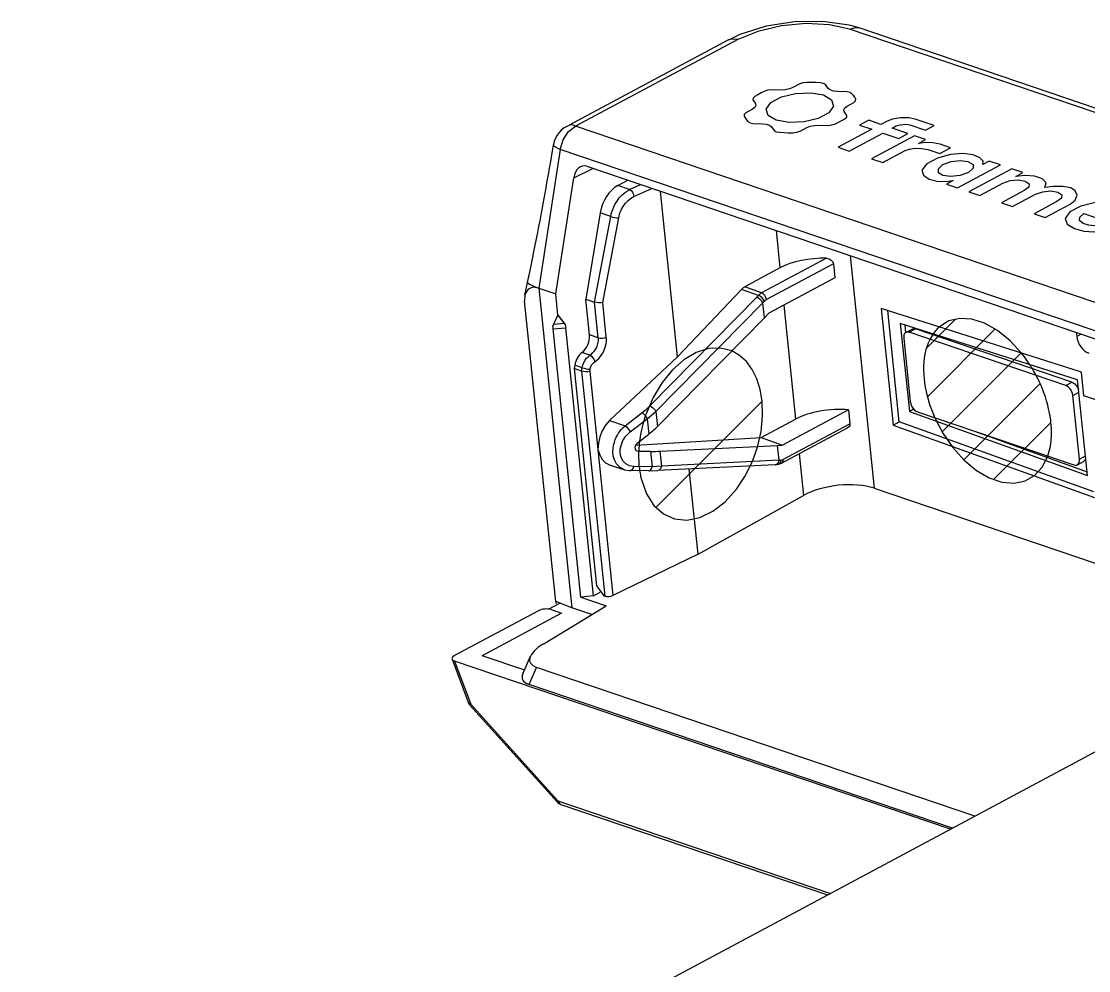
# Model space of a CAD drawing. Header units: millimetres. Extents: x 0 to 594, y 0 to 420.
# Drawn here: x 406.15 to 424.19, y 304.21 to 320.25 of the extents above; entities that cross this region are included whole.
import ezdxf

# ---------------------------------------------------------------- set-up
doc = ezdxf.new("R2010")
doc.units = ezdxf.units.MM
doc.header["$LTSCALE"] = 32.67
doc.layers.add('ASSEM_MEM', color=7, linetype='CONTINUOUS')

msp = doc.modelspace()

# ---------------------------------------------------------------- linework, layer by layer
at = {"layer": 'ASSEM_MEM', "color": 7, "linetype": 'CONTINUOUS'}
for p, q in [((431.761, 316.183), (420.147, 320.123)), ((431.917, 316.206), (420.313, 320.143)), ((418.101, 319.94), (415.41, 318.501)), ((418.26, 319.946), (415.519, 318.481)), ((418.989, 319.093), (418.831, 319.097)), ((419.307, 319.196), (419.194, 319.136)), ((419.791, 319.12), (419.746, 319.185)), ((418.518, 318.955), (418.516, 318.929)), ((418.516, 318.929), (418.56, 318.864)), ((420.102, 319.064), (419.944, 319.068)), ((418.508, 318.769), (418.395, 318.709)), ((420.105, 318.665), (420.06, 318.729)), ((420.112, 318.824), (420.225, 318.885)), ((420.474, 318.583), (420.32, 318.5)), ((420.68, 318.513), (420.474, 318.583)), ((420.786, 318.57), (420.68, 318.513)), ((421.582, 318.495), (421.259, 318.604)), ((415.307, 318.254), (415.398, 318.391)), ((415.398, 318.391), (415.519, 318.481)), ((428.125, 314.204), (415.519, 318.481)), ((418.519, 318.529), (418.677, 318.525)), ((418.83, 318.473), (418.875, 318.409)), ((419.314, 318.397), (419.427, 318.458)), ((419.632, 318.501), (419.79, 318.496)), ((420.525, 318.43), (419.955, 318.126)), ((420.144, 318.061), (420.714, 318.366)), ((420.32, 318.5), (420.525, 318.43)), ((420.714, 318.366), (420.982, 318.275)), ((420.869, 318.449), (420.939, 318.486)), ((421.137, 318.358), (420.869, 318.449)), ((421.171, 318.507), (421.436, 318.417)), ((421.436, 318.417), (421.582, 318.495)), ((415.257, 318.091), (415.307, 318.254)), ((421.248, 318.32), (420.523, 317.933)), ((420.982, 318.275), (421.137, 318.358)), ((421.436, 318.257), (421.248, 318.32)), ((421.314, 318.192), (421.436, 318.257)), ((415.257, 318.091), (414.895, 315.746)), ((415.091, 317.854), (415.126, 318.068)), ((427.699, 313.871), (415.257, 318.091)), ((419.955, 318.126), (420.144, 318.061)), ((420.711, 317.869), (421.092, 318.073)), ((421.475, 318.088), (421.675, 318.02)), ((421.675, 318.02), (421.857, 318.118)), ((421.857, 318.118), (421.683, 318.177)), ((420.523, 317.933), (420.711, 317.869)), ((421.976, 317.44), (422.701, 317.828)), ((422.512, 317.892), (422.403, 317.833)), ((422.701, 317.828), (422.512, 317.892)), ((415.488, 317.609), (415.809, 317.77)), ((415.707, 317.805), (427.681, 313.743)), ((422.894, 317.762), (422.168, 317.375)), ((423.081, 317.698), (422.894, 317.762)), ((422.96, 317.633), (423.081, 317.698)), ((415.181, 315.649), (415.488, 317.609)), ((416.23, 317.479), (416.402, 317.569)), ((416.431, 317.411), (416.23, 317.479)), ((416.431, 317.411), (416.616, 317.496)), ((421.902, 317.565), (421.788, 317.504)), ((421.788, 317.504), (421.976, 317.44)), ((422.356, 317.311), (422.743, 317.518)), ((416.505, 317.294), (416.805, 317.432)), ((417.242, 314.584), (416.952, 317.382)), ((422.168, 317.375), (422.356, 317.311)), ((423.105, 317.395), (422.718, 317.188)), ((422.908, 317.124), (423.295, 317.331)), ((422.718, 317.188), (422.908, 317.124)), ((423.657, 317.208), (423.27, 317.001)), ((423.459, 316.937), (423.882, 317.163)), ((415.934, 317.018), (415.69, 315.559)), ((415.84, 315.508), (416.114, 316.957)), ((416.114, 316.957), (415.934, 317.018)), ((415.976, 315.501), (416.247, 316.932)), ((423.27, 317.001), (423.459, 316.937)), ((424.112, 317.006), (424.707, 316.804)), ((418.908, 316.719), (418.973, 316.087)), ((419.762, 316.25), (418.664, 315.664)), ((420.16, 316.294), (420.567, 312.364)), ((418.973, 316.087), (418.377, 315.768)), ((419.877, 316.156), (418.744, 315.551)), ((419.877, 316.156), (419.902, 315.922)), ((414.66, 315.624), (414.706, 315.842)), ((414.706, 315.842), (414.738, 315.993)), ((419.902, 315.922), (418.784, 315.324)), ((414.834, 315.769), (414.895, 315.746)), ((414.895, 315.747), (415.454, 310.344)), ((414.895, 315.746), (415.181, 315.649)), ((418.321, 315.725), (417.242, 314.584)), ((418.611, 315.622), (418.321, 315.725)), ((418.664, 315.664), (418.377, 315.768)), ((414.66, 315.623), (414.656, 315.533)), ((415.182, 310.449), (414.656, 315.533)), ((415.218, 315.291), (415.181, 315.649)), ((415.752, 314.958), (415.69, 315.559)), ((415.69, 315.559), (415.84, 315.508)), ((415.902, 314.907), (415.84, 315.508)), ((416.037, 314.916), (415.976, 315.501)), ((416.773, 313.756), (418.583, 315.592)), ((416.874, 313.661), (418.684, 315.497)), ((418.611, 315.622), (418.583, 315.592)), ((418.714, 315.527), (418.684, 315.496)), ((418.71, 315.246), (418.684, 315.496)), ((415.149, 315.138), (415.218, 315.291)), ((415.218, 315.291), (415.323, 315.154)), ((418.784, 315.324), (418.71, 315.246)), ((419.038, 315.46), (419.238, 313.531)), ((420.683, 315.404), (420.887, 313.431)), ((424.071, 314.326), (420.683, 315.404)), ((420.991, 313.487), (420.796, 315.368)), ((415.149, 315.138), (415.323, 315.154)), ((416.901, 313.407), (418.71, 315.246)), ((421.009, 315.15), (421.163, 313.662)), ((424.005, 314.197), (421.009, 315.15)), ((421.084, 315.126), (421.098, 314.994)), ((421.45, 314.732), (421.94, 315.222)), ((415.138, 315.057), (415.351, 315.077)), ((415.608, 310.522), (415.138, 315.057)), ((415.821, 310.544), (415.351, 315.077)), ((415.902, 314.907), (415.752, 314.958)), ((421.103, 314.997), (421.207, 315.053)), ((421.16, 315), (421.264, 315.055)), ((423.806, 314.102), (421.16, 315)), ((423.91, 314.158), (421.264, 315.055)), ((421.466, 313.908), (422.613, 315.055)), ((421.564, 314.974), (421.556, 314.962)), ((423.985, 314.997), (423.992, 314.93)), ((424.068, 314.968), (423.992, 314.93)), ((421.067, 314.901), (421.178, 313.825)), ((415.759, 314.612), (415.626, 314.658)), ((416.092, 313.51), (417.242, 314.584)), ((421.714, 313.316), (423.053, 314.654)), ((415.504, 314.443), (415.494, 314.387)), ((415.63, 314.4), (415.504, 314.443)), ((415.62, 314.344), (415.63, 314.4)), ((415.494, 314.387), (415.874, 310.716)), ((415.62, 314.344), (415.494, 314.387)), ((415.62, 314.344), (416.014, 310.538)), ((415.756, 314.337), (415.764, 314.376)), ((415.756, 314.337), (416.149, 310.549)), ((424.113, 313.924), (424.071, 314.326)), ((422.082, 312.844), (423.373, 314.134)), ((423.382, 314.113), (423.373, 314.132)), ((423.806, 314.102), (423.91, 314.158)), ((424.172, 312.578), (424.005, 314.197)), ((423.927, 313.931), (424.027, 313.985)), ((424.038, 312.855), (423.927, 313.931)), ((424.828, 313.682), (424.113, 313.924)), ((416.874, 312.039), (418.672, 313.836)), ((420.133, 313.689), (419.015, 313.092)), ((420.133, 313.689), (420.157, 313.454)), ((421.232, 313.699), (421.163, 313.662)), ((421.231, 313.705), (421.232, 313.699)), ((421.232, 313.699), (421.239, 313.697)), ((416.092, 313.51), (416.354, 313.417)), ((416.354, 313.417), (416.643, 313.641)), ((416.44, 313.314), (416.729, 313.538)), ((416.671, 313.502), (416.663, 313.473)), ((416.729, 313.538), (416.756, 313.278)), ((416.874, 313.661), (416.901, 313.407)), ((418.658, 313.221), (419.238, 313.531)), ((420.887, 313.431), (420.991, 313.487)), ((424.281, 312.301), (420.991, 313.487)), ((421.163, 313.662), (424.172, 312.578)), ((421.299, 313.655), (423.945, 312.757)), ((418.999, 312.785), (420.118, 313.382)), ((419.024, 312.848), (420.157, 313.454)), ((420.887, 313.431), (424.291, 312.205)), ((422.265, 313.327), (424.166, 312.642)), ((422.587, 312.509), (423.556, 313.477)), ((416.535, 313.093), (418.658, 313.221)), ((416.56, 313.125), (416.756, 313.278)), ((418.658, 313.221), (419.015, 313.092)), ((416.557, 312.994), (416.574, 312.99)), ((416.574, 312.99), (416.786, 312.987)), ((416.786, 312.987), (416.813, 312.727)), ((416.944, 312.989), (418.934, 313.087)), ((416.944, 312.989), (416.97, 312.736)), ((418.934, 313.087), (419.015, 313.092)), ((418.96, 312.837), (418.934, 313.087)), ((418.96, 312.836), (416.97, 312.736)), ((418.935, 312.765), (418.926, 312.763)), ((418.961, 312.778), (418.935, 312.765)), ((418.949, 312.801), (418.959, 312.836)), ((418.96, 312.837), (418.992, 312.839)), ((418.981, 312.804), (418.961, 312.778)), ((418.992, 312.839), (418.981, 312.804)), ((419.298, 312.944), (419.371, 312.242)), ((424.002, 312.759), (424.106, 312.815)), ((424.038, 312.855), (424.138, 312.909)), ((416.092, 312.756), (416.347, 312.676)), ((416.758, 312.658), (416.445, 312.661)), ((416.813, 312.727), (416.5, 312.729)), ((416.758, 312.658), (416.904, 312.661)), ((418.895, 312.761), (416.904, 312.661)), ((417.588, 311.246), (417.438, 312.688)), ((418.895, 312.761), (418.926, 312.763)), ((418.895, 312.761), (418.895, 312.761)), ((417.588, 311.246), (419.371, 312.242)), ((420.567, 312.364), (427.954, 309.858)), ((417.588, 311.246), (416.149, 310.549)), ((415.821, 310.544), (415.934, 310.606)), ((415.874, 310.716), (415.995, 310.545)), ((415.06, 310.321), (415.25, 310.423)), ((415.193, 310.408), (415.182, 310.449)), ((415.454, 310.344), (415.182, 310.449)), ((415.821, 310.544), (415.608, 310.522)), ((415.608, 310.522), (416.033, 310.378)), ((415.995, 310.545), (416.014, 310.538)), ((428.736, 310.276), (406.146, 298.202)), ((414.891, 310.293), (413.47, 309.534)), ((415.282, 310.251), (413.937, 309.532)), ((414.967, 309.727), (416.033, 310.378)), ((415.103, 310.312), (415.282, 310.251)), ((415.791, 310.23), (415.454, 310.344)), ((414.662, 309.286), (413.937, 309.532)), ((414.625, 309.228), (414.754, 309.522)), ((413.429, 309.474), (413.703, 308.745)), ((413.472, 309.442), (413.744, 308.715)), ((421.855, 306.598), (413.472, 309.442)), ((414.731, 309.045), (414.858, 309.334)), ((422.27, 306.82), (414.858, 309.334)), ((421.89, 306.617), (414.731, 309.045)), ((413.732, 308.697), (415.207, 307.06)), ((413.744, 308.715), (415.219, 307.079)), ((415.219, 307.079), (415.245, 307.034)), ((415.219, 307.079), (419.828, 305.515)), ((415.245, 307.034), (415.27, 307.019)), ((415.27, 307.019), (419.78, 305.489))]:
    msp.add_line(p, q, dxfattribs=at)
at = {"layer": 'ASSEM_MEM', "color": 40, "linetype": 'CONTINUOUS'}
for p, q in [((415.218, 315.291), (415.345, 315.122)), ((415.149, 315.138), (415.134, 315.103))]:
    msp.add_line(p, q, dxfattribs=at)
at = {"layer": 'ASSEM_MEM', "color": 7, "linetype": 'CONTINUOUS'}
for points in [[(420.314, 320.143), (420.146, 320.191), (419.701, 320.255), (419.222, 320.247), (418.742, 320.172), (418.296, 320.031), (418.101, 319.939)], [(420.147, 320.123), (419.811, 320.198), (419.415, 320.217), (418.997, 320.179), (418.599, 320.086), (418.26, 319.946)], [(420.147, 320.123), (420.256, 320.153), (420.313, 320.143)], [(418.26, 319.946), (418.149, 319.956), (418.101, 319.94)], [(418.831, 319.097), (418.77, 319.09), (418.709, 319.07), (418.654, 319.044), (418.599, 319.014), (418.549, 318.985), (418.518, 318.955)], [(419.194, 319.136), (419.135, 319.113), (419.06, 319.097), (418.989, 319.093)], [(419.746, 319.185), (419.712, 319.204), (419.653, 319.215), (419.582, 319.219), (419.506, 319.221), (419.43, 319.221), (419.361, 319.213), (419.307, 319.196)], [(419.944, 319.068), (419.879, 319.076), (419.823, 319.095), (419.791, 319.12)], [(418.821, 318.885), (419, 318.98), (419.239, 319.038), (419.493, 319.048), (419.708, 319.01)], [(419.708, 319.01), (419.846, 318.929), (419.88, 318.821), (419.8, 318.709), (419.621, 318.613), (419.382, 318.555), (419.128, 318.545), (418.912, 318.584)], [(420.225, 318.885), (420.252, 318.911), (420.254, 318.941), (420.238, 318.971), (420.216, 319.003), (420.191, 319.032), (420.153, 319.055), (420.102, 319.064)], [(418.56, 318.864), (418.567, 318.833), (418.548, 318.799), (418.508, 318.769)], [(418.912, 318.584), (418.775, 318.665), (418.741, 318.773), (418.821, 318.885)], [(420.06, 318.729), (420.054, 318.76), (420.073, 318.795), (420.112, 318.824)], [(418.395, 318.709), (418.369, 318.683), (418.367, 318.653), (418.383, 318.622), (418.405, 318.591), (418.43, 318.561), (418.468, 318.539), (418.519, 318.529)], [(419.79, 318.496), (419.85, 318.503), (419.911, 318.523), (419.965, 318.549), (420.02, 318.579), (420.071, 318.608), (420.102, 318.638), (420.105, 318.665)], [(421.259, 318.604), (421.151, 318.624), (421.01, 318.623), (420.879, 318.603), (420.786, 318.57)], [(415.519, 318.481), (415.441, 318.511), (415.432, 318.509)], [(418.677, 318.525), (418.742, 318.517), (418.798, 318.498), (418.83, 318.473)], [(418.875, 318.409), (418.909, 318.39), (418.968, 318.379), (419.038, 318.375), (419.115, 318.373), (419.19, 318.373), (419.26, 318.381), (419.314, 318.397)], [(419.427, 318.458), (419.486, 318.481), (419.56, 318.496), (419.632, 318.501)], [(420.939, 318.486), (421.008, 318.508), (421.1, 318.516), (421.171, 318.507)], [(421.683, 318.177), (421.558, 318.203), (421.427, 318.208), (421.314, 318.192)], [(415.126, 318.068), (415.137, 318.131), (415.143, 318.168)], [(415.143, 318.168), (415.156, 318.143), (415.257, 318.091)], [(421.092, 318.073), (421.162, 318.097), (421.261, 318.109), (421.375, 318.107), (421.475, 318.088)], [(422.403, 317.833), (422.407, 317.892), (422.354, 317.949), (422.241, 317.996), (422.065, 318.019), (421.855, 318.006), (421.637, 317.945), (421.455, 317.845), (421.374, 317.742)], [(414.738, 315.993), (414.764, 316.12), (414.789, 316.241), (414.813, 316.358), (414.835, 316.47), (414.857, 316.579), (414.878, 316.684), (414.898, 316.786), (414.917, 316.885), (414.935, 316.982), (414.953, 317.076), (414.97, 317.169), (414.987, 317.26), (415.003, 317.349), (415.019, 317.438), (415.034, 317.525), (415.049, 317.611), (415.064, 317.695), (415.078, 317.776), (415.091, 317.854)], [(421.73, 317.65), (421.657, 317.697), (421.652, 317.763), (421.73, 317.833), (421.869, 317.886), (422.019, 317.904), (422.153, 317.886)], [(422.153, 317.886), (422.238, 317.837), (422.242, 317.772), (422.161, 317.702), (422.018, 317.648), (421.86, 317.631), (421.73, 317.65)], [(421.374, 317.742), (421.399, 317.654), (421.497, 317.589), (421.63, 317.555), (421.772, 317.548), (421.902, 317.565)], [(423.453, 317.445), (423.473, 317.524), (423.411, 317.594), (423.278, 317.64), (423.113, 317.652), (422.96, 317.633)], [(422.743, 317.518), (422.868, 317.563), (423, 317.577), (423.122, 317.556), (423.189, 317.51), (423.183, 317.454), (423.105, 317.395)], [(423.89, 317.438), (423.76, 317.463), (423.599, 317.466), (423.453, 317.445)], [(416.114, 316.957), (416.122, 316.996), (416.133, 317.036), (416.147, 317.077), (416.165, 317.121), (416.189, 317.168), (416.219, 317.217), (416.257, 317.269), (416.304, 317.321), (416.362, 317.37), (416.431, 317.411)], [(416.247, 316.932), (416.254, 316.963), (416.263, 316.995), (416.274, 317.028), (416.289, 317.063), (416.308, 317.1), (416.333, 317.14), (416.364, 317.181), (416.402, 317.223), (416.449, 317.261), (416.505, 317.294)], [(416.431, 317.411), (416.457, 317.393), (416.48, 317.365), (416.497, 317.33), (416.505, 317.294)], [(423.295, 317.331), (423.42, 317.376), (423.552, 317.389), (423.673, 317.369), (423.741, 317.323), (423.734, 317.267), (423.657, 317.208)], [(423.882, 317.163), (423.965, 317.23), (423.997, 317.316), (423.967, 317.39), (423.89, 317.438)], [(424.726, 317.157), (424.51, 317.197), (424.285, 317.19), (424.059, 317.133), (423.874, 317.034), (423.795, 316.925), (423.83, 316.827), (423.954, 316.753), (424.113, 316.71)], [(416.114, 316.957), (416.144, 316.947), (416.18, 316.939), (416.216, 316.934), (416.247, 316.932)], [(424.391, 316.806), (424.291, 316.798), (424.189, 316.809), (424.098, 316.84), (424.041, 316.888), (424.046, 316.945), (424.112, 317.006)], [(424.113, 316.71), (424.281, 316.696), (424.445, 316.708), (424.577, 316.743)], [(419.762, 316.25), (419.806, 316.242), (419.842, 316.22), (419.867, 316.189), (419.877, 316.156)], [(414.706, 315.842), (414.708, 315.834), (414.724, 315.821), (414.752, 315.805), (414.789, 315.788), (414.834, 315.769)], [(414.716, 315.727), (414.667, 315.65), (414.66, 315.623)], [(414.895, 315.747), (414.796, 315.759), (414.716, 315.727)], [(418.321, 315.725), (418.339, 315.742), (418.358, 315.756), (418.377, 315.768)], [(418.664, 315.664), (418.646, 315.653), (418.628, 315.639), (418.611, 315.622)], [(418.744, 315.551), (418.735, 315.586), (418.717, 315.62), (418.692, 315.648), (418.664, 315.664)], [(415.976, 315.501), (415.944, 315.496), (415.907, 315.496), (415.871, 315.5), (415.84, 315.508)], [(418.684, 315.496), (418.667, 315.526), (418.641, 315.554), (418.612, 315.577), (418.583, 315.592)], [(418.714, 315.527), (418.696, 315.556), (418.67, 315.584), (418.64, 315.607), (418.611, 315.622)], [(418.744, 315.551), (418.733, 315.544), (418.723, 315.536), (418.714, 315.527)], [(415.134, 315.103), (415.143, 315.119), (415.149, 315.138)], [(415.323, 315.154), (415.342, 315.119), (415.351, 315.077)], [(423.057, 314.649), (422.865, 314.857), (422.654, 315.028), (422.435, 315.151), (422.219, 315.22), (422.017, 315.233), (421.83, 315.19), (421.669, 315.09)], [(415.138, 315.057), (415.137, 315.079), (415.134, 315.103)], [(421.103, 314.997), (421.096, 314.993), (421.082, 314.977), (421.071, 314.956), (421.066, 314.93), (421.067, 314.901)], [(421.16, 315), (421.137, 315.004), (421.115, 315.002), (421.103, 314.997)], [(421.207, 315.053), (421.219, 315.058), (421.241, 315.06), (421.264, 315.055)], [(421.556, 314.962), (421.539, 314.935), (421.523, 314.908), (421.508, 314.879), (421.494, 314.849), (421.479, 314.815), (421.467, 314.782)], [(421.669, 315.09), (421.652, 315.075), (421.633, 315.056), (421.614, 315.037), (421.597, 315.016), (421.582, 314.998), (421.564, 314.974)], [(415.759, 314.612), (415.785, 314.631), (415.811, 314.655), (415.835, 314.683), (415.855, 314.711), (415.87, 314.739), (415.881, 314.764), (415.889, 314.787), (415.895, 314.81), (415.9, 314.832), (415.903, 314.855), (415.904, 314.879), (415.902, 314.907)], [(415.844, 314.502), (415.879, 314.528), (415.914, 314.562), (415.947, 314.602), (415.973, 314.642), (415.993, 314.68), (416.008, 314.716), (416.02, 314.749), (416.028, 314.78), (416.034, 314.811), (416.038, 314.843), (416.039, 314.878), (416.037, 314.916)], [(415.902, 314.907), (415.933, 314.9), (415.969, 314.9), (416.005, 314.906), (416.037, 314.916)], [(421.467, 314.782), (421.459, 314.76), (421.451, 314.734), (421.443, 314.708), (421.436, 314.681), (421.431, 314.658), (421.425, 314.627)], [(415.63, 314.4), (415.642, 314.446), (415.66, 314.491), (415.68, 314.528), (415.702, 314.559), (415.728, 314.587), (415.759, 314.612)], [(415.759, 314.612), (415.786, 314.595), (415.811, 314.568), (415.831, 314.536), (415.844, 314.502)], [(418.157, 314.685), (417.968, 314.733), (417.765, 314.723), (417.556, 314.657), (417.348, 314.534), (417.154, 314.363), (416.979, 314.149), (416.827, 313.897), (416.709, 313.622)], [(418.672, 313.836), (418.639, 314.031), (418.582, 314.213), (418.505, 314.37), (418.406, 314.504), (418.292, 314.608), (418.157, 314.685)], [(421.425, 314.627), (421.414, 314.566), (421.407, 314.498), (421.403, 314.429), (421.402, 314.357), (421.404, 314.284), (421.411, 314.205)], [(423.198, 314.454), (423.178, 314.484), (423.155, 314.519), (423.131, 314.552), (423.106, 314.586), (423.085, 314.614), (423.057, 314.649)], [(415.63, 314.4), (415.661, 314.39), (415.697, 314.382), (415.732, 314.377), (415.764, 314.376)], [(415.764, 314.376), (415.771, 314.403), (415.782, 314.43), (415.795, 314.452), (415.809, 314.47), (415.824, 314.487), (415.844, 314.502)], [(423.242, 314.384), (423.236, 314.393), (423.228, 314.407), (423.223, 314.416), (423.214, 314.429), (423.206, 314.442), (423.198, 314.454)], [(415.756, 314.337), (415.724, 314.332), (415.687, 314.332), (415.651, 314.336), (415.62, 314.344)], [(423.35, 314.183), (423.334, 314.216), (423.317, 314.248), (423.3, 314.281), (423.28, 314.318), (423.262, 314.349), (423.242, 314.384)], [(421.411, 314.205), (421.425, 314.101), (421.445, 313.995), (421.472, 313.884), (421.505, 313.777), (421.545, 313.665), (421.59, 313.556)], [(423.373, 314.132), (423.367, 314.147), (423.363, 314.156), (423.356, 314.17), (423.35, 314.183)], [(423.517, 313.707), (423.502, 313.77), (423.483, 313.838), (423.462, 313.906), (423.438, 313.974), (423.412, 314.042), (423.382, 314.113)], [(423.927, 313.931), (423.921, 313.962), (423.91, 313.993), (423.895, 314.023), (423.876, 314.05), (423.854, 314.073), (423.83, 314.091), (423.806, 314.102)], [(423.91, 314.158), (423.934, 314.146), (423.957, 314.129), (423.979, 314.106), (423.999, 314.079), (424.014, 314.049), (424.023, 314.024)], [(416.643, 313.641), (416.709, 313.696), (416.773, 313.756)], [(416.773, 313.756), (416.798, 313.747), (416.819, 313.727), (416.842, 313.707), (416.862, 313.685), (416.874, 313.661)], [(418.237, 312.346), (418.382, 312.563), (418.502, 312.803), (418.593, 313.059), (418.653, 313.322), (418.68, 313.584), (418.672, 313.836)], [(421.178, 313.825), (421.184, 313.795), (421.195, 313.763), (421.21, 313.734), (421.229, 313.707), (421.251, 313.684), (421.275, 313.666), (421.299, 313.655)], [(423.556, 313.477), (423.552, 313.51), (423.547, 313.548), (423.541, 313.586), (423.534, 313.625), (423.527, 313.663), (423.517, 313.707)], [(416.092, 313.51), (416.022, 313.431), (415.966, 313.336), (415.926, 313.233), (415.906, 313.127), (415.893, 313.018)], [(416.643, 313.641), (416.666, 313.623), (416.69, 313.597), (416.712, 313.567), (416.729, 313.538)], [(416.709, 313.622), (416.704, 313.607), (416.697, 313.587), (416.691, 313.567), (416.685, 313.547), (416.678, 313.527), (416.671, 313.502)], [(416.729, 313.538), (416.803, 313.596), (416.874, 313.661)], [(421.59, 313.556), (421.729, 313.292), (421.897, 313.05), (422.088, 312.839), (422.298, 312.665), (422.513, 312.54), (422.726, 312.467), (422.933, 312.449), (423.118, 312.486), (423.279, 312.577), (423.41, 312.72), (423.502, 312.907)], [(416.347, 312.676), (416.267, 312.718), (416.211, 312.777), (416.176, 312.843), (416.156, 312.91), (416.149, 312.975), (416.151, 313.036), (416.16, 313.092), (416.173, 313.143), (416.189, 313.187), (416.206, 313.226), (416.224, 313.261), (416.244, 313.293), (416.265, 313.324), (416.29, 313.355), (416.319, 313.386), (416.354, 313.417)], [(416.5, 312.729), (416.428, 312.741), (416.367, 312.773), (416.322, 312.819), (416.293, 312.871), (416.278, 312.923), (416.272, 312.974), (416.274, 313.021), (416.281, 313.065), (416.292, 313.103), (416.305, 313.138), (416.319, 313.168), (416.334, 313.194), (416.35, 313.219), (416.368, 313.243), (416.388, 313.266), (416.411, 313.29), (416.44, 313.314)], [(416.354, 313.417), (416.377, 313.399), (416.401, 313.373), (416.423, 313.343), (416.44, 313.314)], [(416.626, 313.32), (416.623, 313.305), (416.619, 313.285), (416.615, 313.264), (416.612, 313.244), (416.609, 313.224), (416.605, 313.198)], [(416.663, 313.473), (416.656, 313.448), (416.649, 313.423), (416.643, 313.397), (416.637, 313.372), (416.632, 313.347), (416.626, 313.32)], [(420.157, 313.454), (420.153, 313.422), (420.135, 313.394), (420.118, 313.382)], [(423.502, 312.907), (423.527, 312.989), (423.546, 313.076), (423.558, 313.172), (423.564, 313.268), (423.563, 313.372), (423.556, 313.477)], [(416.605, 313.198), (416.603, 313.183), (416.6, 313.163), (416.597, 313.143), (416.595, 313.122), (416.593, 313.102), (416.591, 313.077)], [(415.893, 313.018), (415.926, 312.93), (415.966, 312.851), (416.022, 312.792), (416.092, 312.756)], [(416.591, 313.077), (416.588, 313.047), (416.586, 313.017), (416.585, 312.987), (416.584, 312.957), (416.584, 312.927), (416.583, 312.898)], [(416.583, 312.898), (416.584, 312.869), (416.585, 312.84), (416.586, 312.811), (416.588, 312.782), (416.59, 312.753), (416.593, 312.725)], [(418.895, 312.761), (418.903, 312.763), (418.929, 312.776), (418.949, 312.801)], [(418.999, 312.785), (418.975, 312.774), (418.951, 312.767), (418.926, 312.763)], [(418.992, 312.839), (419.002, 312.84), (419.013, 312.844), (419.024, 312.848)], [(419.024, 312.848), (419.022, 312.816), (419.01, 312.793), (418.999, 312.785)], [(424.002, 312.759), (424.009, 312.764), (424.023, 312.779), (424.034, 312.8), (424.039, 312.826), (424.038, 312.855)], [(424.142, 312.877), (424.138, 312.856), (424.127, 312.835), (424.113, 312.819), (424.106, 312.815)], [(416.347, 312.676), (416.428, 312.662), (416.445, 312.661)], [(416.445, 312.661), (416.453, 312.662), (416.474, 312.674), (416.49, 312.697), (416.5, 312.729)], [(416.593, 312.725), (416.596, 312.697), (416.599, 312.669), (416.604, 312.642), (416.608, 312.614), (416.613, 312.588), (416.618, 312.561)], [(416.758, 312.658), (416.766, 312.659), (416.786, 312.671), (416.802, 312.695), (416.813, 312.727)], [(416.97, 312.736), (416.892, 312.73), (416.813, 312.727)], [(416.97, 312.736), (416.961, 312.708), (416.948, 312.685), (416.931, 312.669), (416.908, 312.661), (416.904, 312.661)], [(423.945, 312.757), (423.968, 312.752), (423.99, 312.755), (424.002, 312.759)], [(416.618, 312.561), (416.619, 312.556), (416.621, 312.548), (416.623, 312.539), (416.625, 312.53), (416.627, 312.521), (416.63, 312.509)], [(416.63, 312.509), (416.717, 312.269), (416.843, 312.074), (417.004, 311.931), (417.193, 311.847), (417.4, 311.826), (417.618, 311.869), (417.836, 311.973), (418.046, 312.135), (418.237, 312.346)], [(413.744, 308.715), (413.706, 308.737), (413.703, 308.745)], [(413.744, 308.715), (413.731, 308.698), (413.732, 308.697)], [(415.219, 307.079), (415.207, 307.061), (415.207, 307.06)]]:
    msp.add_lwpolyline(points, dxfattribs=at)
for centre, radius, start, end in [((415.558, 318.104), 0.42, 107.1937, 171.105), ((413.843, 308.797), 0.15, 200.5416, 222.0342), ((415.318, 307.161), 0.15, 222.0356, 251.3158)]:
    msp.add_arc(centre, radius, start, end, dxfattribs=at)
for centre, major_axis, ratio, start_param, end_param in [((415.667, 317.549), (-0.004, 0.263), 0.696175, 6.039556, 7.610192), ((416.277, 317.03), (0.164, 0.472), 0.6611, 0.615029, 1.82238), ((419.582, 315.867), (0.847, 0.076), 0.444266, 1.317729, 2.333036), ((415.577, 314.866), (0.082, 0.236), 0.6611, -2.377261, -0.955767), ((424.171, 314.87), (-0.118, 0.221), 0.620141, 0.989887, 2.557944), ((415.675, 314.45), (0.082, 0.236), 0.6611, 0.764331, 1.82238), ((419.847, 313.312), (0.847, 0.076), 0.444266, 1.18663, 2.333036), ((416.206, 313.653), (0.928, 0.49), 0.586732, -1.270298, -1.074922), ((416.591, 313.066), (0.0443, 0.0676), 0.776697, 1.161332, 3.321159), ((416.248, 313.249), (1.02, -0.157), 0.20639, -0.984198, -0.788823), ((419.979, 312.035), (0.844, 0.1), 0.44361, 0.749942, 2.320738), ((416.083, 310.577), (0.0993, 0.0117), 0.44361, -2.391651, -0.908132), ((414.999, 310.256), (0.15, 0.015), 0.433014, 0.760271, 2.331068), ((415.342, 309.617), (0.597, 0.187), 0.408242, 2.116958, 3.650739), ((413.58, 309.498), (0.153, 0.017), 0.423069, 2.327028, 3.876001), ((415.208, 309.312), (0.592, 0.169), 0.40402, 2.818653, 3.670737)]:
    msp.add_ellipse(centre, major_axis=major_axis, ratio=ratio, start_param=start_param, end_param=end_param, dxfattribs=at)

doc.saveas('drawing.dxf')
